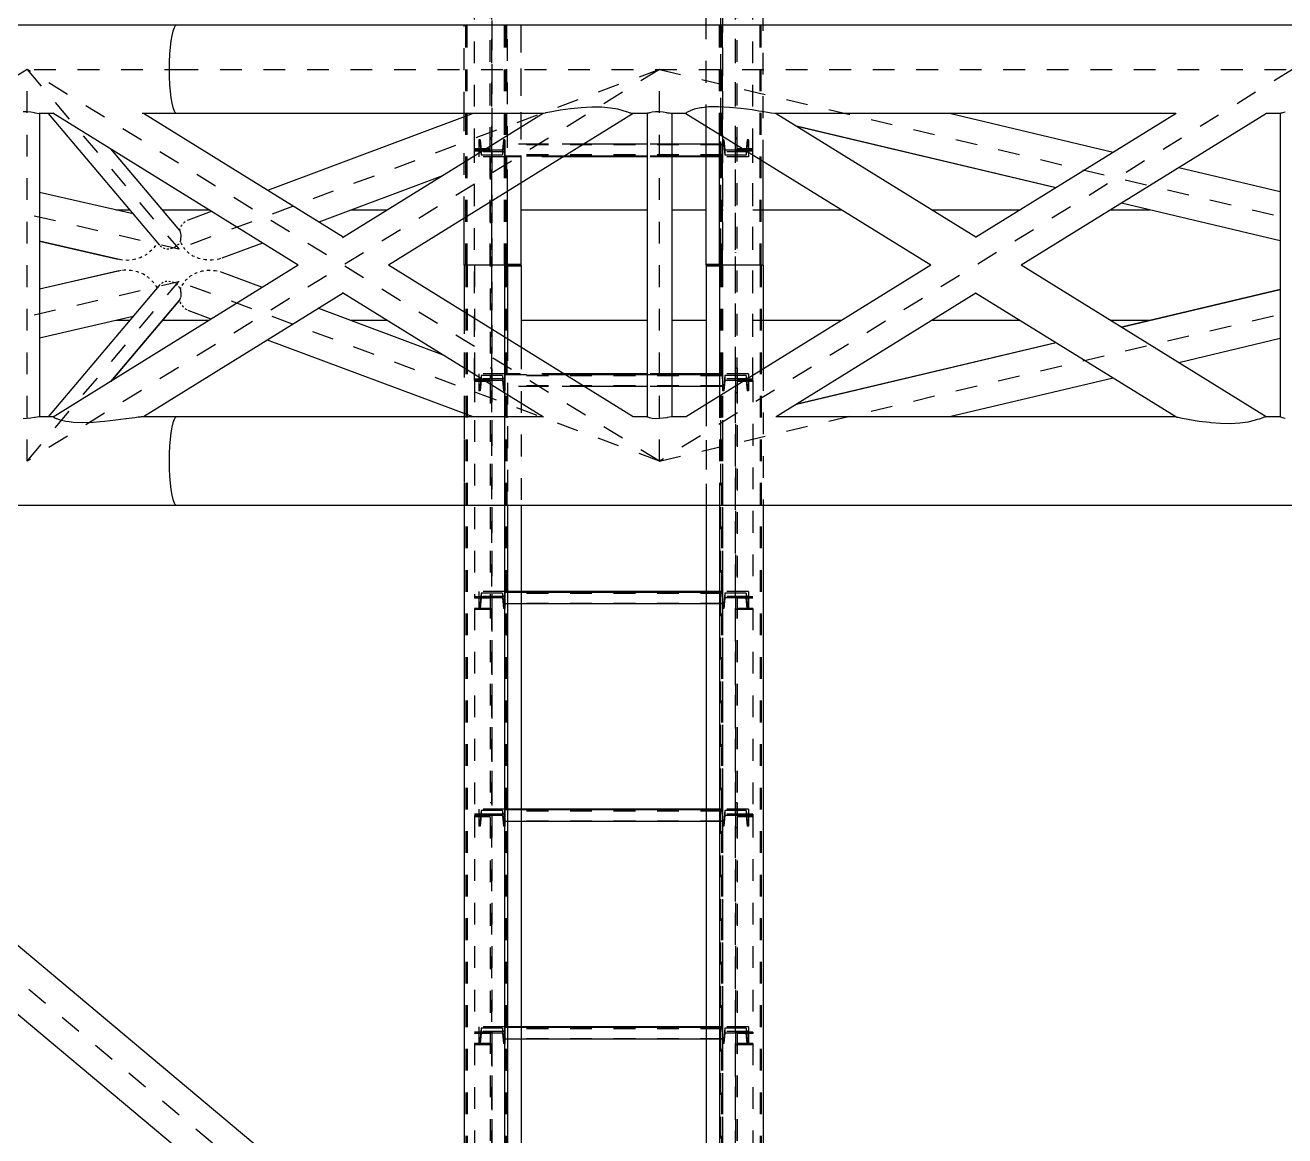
# Model space of a CAD drawing. Header units: millimetres. Extents: x 149919 to 150445, y 136651 to 136866.
# Drawn here: x 150245.66 to 150251.45, y 136754.58 to 136759.68 of the extents above; entities that cross this region are included whole.
import ezdxf

# ---------------------------------------------------------------- set-up
doc = ezdxf.new("R2010")
doc.units = ezdxf.units.MM
doc.header["$LTSCALE"] = 0.25
for name, pattern in [('CENTER', [50.8, 31.75, -6.35, 6.35, -6.35]), ('XKITLINE00', [0]), ('XKITLINE02', [4, 2, -2]), ('XKITLINE03', [6, 3, -1, 1, -1])]:
    doc.linetypes.add(name, pattern=pattern)

# ---------------------------------------------------------------- blocks, each defined once
blk = doc.blocks.new('çatıı')
at = {"color": 116, "linetype": 'XKITLINE02', "true_color": 0x136734}
for p, q in [((10587.15, 10820.27), (10587.15, 12464.01)), ((10587.68, 10820.27), (10587.68, 12464.27)), ((10604.92, 10820.27), (10604.92, 12464.27)), ((10605.45, 10820.27), (10605.45, 12464.01)), ((10704.55, 10820.27), (10704.54, 12464.01)), ((10705.08, 10820.27), (10705.07, 12464.27)), ((10722.31, 10820.27), (10722.31, 12464.27)), ((10722.85, 10820.27), (10722.84, 12464.01)), ((10723.69, 10867.93), (10723.69, 12464.01)), ((10605, 10820.27), (10605, 12460.68)), ((10605.85, 10820.3), (10605.85, 12460.65)), ((10612.5, 10820.66), (10612.5, 12460.66)), ((10697.5, 10884.14), (10697.5, 12460.66)), ((10704.15, 10820.3), (10704.15, 12460.65)), ((10705, 10820.27), (10705, 12460.68)), ((10606.3, 10854.23), (10606.3, 12426.32)), ((10703.69, 10880.3), (10703.69, 12400.21)), ((10704.15, 12377.22), (10704.15, 10820.3)), ((10705, 12377.22), (10705, 10820.27)), ((10598.21, 10873.73), (10598.21, 10978.36)), ((10599.01, 10873.16), (10599.01, 10978.36)), ((10710.99, 10873.16), (10710.99, 10978.36)), ((10711.79, 10873.73), (10711.79, 10978.36)), ((10591.01, 10873.16), (10591.01, 10973.24)), ((10718.99, 10873.16), (10718.99, 10973.24)), ((10586.3, 10889.97), (10586.3, 10930.57)), ((10606.3, 10854.23), (10606.3, 10930.57)), ((10612.5, 10858.07), (10612.5, 10930.57)), ((10697.5, 10884.14), (10697.5, 10930.57)), ((10703.69, 10880.3), (10703.69, 10930.57)), ((10723.69, 10867.93), (10723.69, 10930.57)), ((10599.01, 10929.1), (10599.01, 10873.16)), ((10586.3, 10841.84), (10586.3, 10888.43)), ((10593.7, 10877.94), (10593.02, 10877.94)), ((10593.02, 10877.94), (10593.02, 10872.44)), ((10593.02, 10877.94), (10593.02, 10875.66)), ((10593.7, 10877.94), (10594.08, 10873.14)), ((10593.7, 10877.94), (10593.7, 10875.66)), ((10599.01, 10878.85), (10598.21, 10878.85)), ((10599.01, 10878.28), (10598.21, 10878.28)), ((10598.21, 10820.27), (10598.21, 10878.28)), ((10599.01, 10767.39), (10599.01, 10878.28)), ((10604.34, 10877.94), (10603.95, 10873.14)), ((10605.02, 10877.94), (10604.34, 10877.94)), ((10604.34, 10877.94), (10604.34, 10875.66)), ((10605.02, 10877.94), (10605.02, 10872.44)), ((10605.02, 10877.94), (10605.02, 10875.66)), ((10705, 10877.94), (10705, 10875.66)), ((10705, 10877.94), (10705, 10872.44)), ((10705.68, 10877.94), (10705, 10877.94)), ((10705.68, 10877.94), (10705.68, 10875.66)), ((10705.68, 10877.94), (10706.06, 10873.14)), ((10711.79, 10878.85), (10710.99, 10878.85)), ((10710.99, 10767.39), (10710.99, 10878.28)), ((10711.79, 10878.28), (10710.99, 10878.28)), ((10711.79, 10767.95), (10711.79, 10878.28)), ((10716.32, 10877.94), (10715.93, 10873.14)), ((10716.32, 10877.94), (10716.32, 10875.66)), ((10717, 10877.94), (10716.32, 10877.94)), ((10717, 10877.94), (10717, 10875.66)), ((10717, 10877.94), (10717, 10872.44)), ((10598.21, 10873.73), (10591.01, 10873.73)), ((10598.21, 10873.25), (10591.01, 10873.25)), ((10591.01, 10767.39), (10591.01, 10873.25)), ((10599.01, 10873.16), (10591.01, 10873.16)), ((10599.01, 10872.69), (10591.01, 10872.69)), ((10593.7, 10875.66), (10593.02, 10875.66)), ((10593.02, 10875.66), (10593.02, 10870.17)), ((10605.02, 10872.44), (10593.02, 10872.44)), ((10593.02, 10872.44), (10593.02, 10870.17)), ((10593.7, 10875.66), (10594.08, 10870.87)), ((10603.95, 10873.14), (10594.08, 10873.14)), ((10594.08, 10873.14), (10594.08, 10870.87)), ((10604.34, 10875.66), (10603.95, 10870.87)), ((10603.95, 10873.14), (10603.95, 10870.87)), ((10605.02, 10875.66), (10604.34, 10875.66)), ((10605.02, 10870.17), (10605.02, 10875.91)), ((10641.3, 10875.91), (10605.02, 10875.91)), ((10705, 10875.89), (10605.02, 10875.89)), ((10705, 10875.68), (10605.02, 10875.68)), ((10705, 10875.66), (10605.02, 10875.66)), ((10605.02, 10875.66), (10605.02, 10870.17)), ((10605.02, 10872.44), (10605.02, 10870.17)), ((10681.74, 10875.91), (10670.34, 10875.91)), ((10705, 10875.91), (10697.5, 10875.91)), ((10705, 10870.17), (10705, 10875.91)), ((10705, 10875.66), (10705, 10870.17)), ((10705.68, 10875.66), (10705, 10875.66)), ((10705, 10872.44), (10705, 10870.17)), ((10717, 10872.44), (10705, 10872.44)), ((10705.68, 10875.66), (10706.06, 10870.87)), ((10706.06, 10873.14), (10706.06, 10870.87)), ((10715.93, 10873.14), (10706.06, 10873.14)), ((10718.99, 10873.16), (10710.99, 10873.16)), ((10718.99, 10872.69), (10710.99, 10872.69)), ((10718.99, 10873.73), (10711.79, 10873.73)), ((10718.99, 10873.25), (10711.79, 10873.25)), ((10716.32, 10875.66), (10715.93, 10870.87)), ((10715.93, 10873.14), (10715.93, 10870.87)), ((10717, 10875.66), (10716.32, 10875.66)), ((10717, 10875.66), (10717, 10870.17)), ((10717, 10872.44), (10717, 10870.17)), ((10718.99, 10767.39), (10718.99, 10873.25)), ((10718.99, 10767.95), (10718.99, 10873.25)), ((10605.02, 10870.17), (10593.02, 10870.17)), ((10603.95, 10870.87), (10594.08, 10870.87)), ((10598.21, 10869.68), (10598.21, 10767.95)), ((10705, 10871.09), (10605.02, 10871.09)), ((10705, 10870.89), (10605.02, 10870.89)), ((10632.42, 10870.41), (10605.02, 10870.41)), ((10632.03, 10870.17), (10605.02, 10870.17)), ((10681.74, 10870.41), (10670.34, 10870.41)), ((10681.74, 10870.17), (10670.34, 10870.17)), ((10705, 10870.41), (10697.5, 10870.41)), ((10705, 10870.17), (10697.5, 10870.17)), ((10717, 10870.17), (10705, 10870.17)), ((10715.93, 10870.87), (10706.06, 10870.87)), ((10599.01, 10849.71), (10599.01, 10767.39)), ((10586.3, 10820.27), (10586.3, 9201.84)), ((10587.15, 10820.27), (10587.15, 9176.54)), ((10587.68, 10820.27), (10587.68, 9176.28)), ((10591.01, 10820.27), (10591.01, 10767.95)), ((10604.92, 10820.27), (10604.92, 9176.28)), ((10606.3, 10820.68), (10605, 10820.68)), ((10606.3, 10820.27), (10605, 10820.27)), ((10605, 10820.27), (10605, 9179.87)), ((10606.3, 10820.27), (10605, 10820.27)), ((10606.3, 10819.87), (10605, 10819.87)), ((10605.45, 10820.27), (10605.45, 9176.54)), ((10606.3, 10820.65), (10605.85, 10820.65)), ((10606.3, 10820.3), (10605.85, 10820.3)), ((10605.85, 10820.25), (10605.85, 9179.9)), ((10606.3, 10820.25), (10605.85, 10820.25)), ((10606.3, 10819.9), (10605.85, 10819.9)), ((10612.5, 10820.68), (10612.5, 10820.66)), ((10612.5, 10820.66), (10612.5, 10820.68)), ((10612.5, 10820.29), (10612.5, 10820.27)), ((10612.5, 10820.27), (10612.5, 10820.29)), ((10612.5, 10820.27), (10612.5, 10820.26)), ((10612.5, 10820.27), (10612.5, 10820.26)), ((10612.5, 10819.89), (10612.5, 10819.87)), ((10612.5, 10819.89), (10612.5, 10819.87)), ((10612.5, 10819.89), (10612.5, 10819.87)), ((10697.5, 10820.66), (10697.5, 10820.68)), ((10697.5, 10820.66), (10697.5, 10820.68)), ((10697.5, 10820.66), (10697.5, 10820.68)), ((10697.5, 10820.27), (10697.5, 10820.29)), ((10697.5, 10820.27), (10697.5, 10820.29)), ((10697.5, 10820.27), (10697.5, 10820.26)), ((10697.5, 10820.27), (10697.5, 10820.26)), ((10697.5, 10819.89), (10697.5, 10819.87)), ((10697.5, 10819.89), (10697.5, 9180.26)), ((10697.5, 10819.89), (10697.5, 10819.87)), ((10703.7, 10820.27), (10703.69, 9240.34)), ((10705, 10820.68), (10703.7, 10820.68)), ((10704.15, 10820.65), (10703.7, 10820.65)), ((10704.15, 10820.3), (10703.7, 10820.3)), ((10705, 10820.27), (10703.7, 10820.27)), ((10705, 10820.27), (10703.7, 10820.27)), ((10704.15, 10820.25), (10703.7, 10820.25)), ((10704.15, 10819.9), (10703.7, 10819.9)), ((10705, 10819.87), (10703.7, 10819.87)), ((10704.15, 10820.25), (10704.15, 10723.33)), ((10704.55, 10820.27), (10704.54, 9176.54)), ((10705, 10820.27), (10705, 10723.33)), ((10705.08, 10820.27), (10705.07, 9176.28)), ((10722.31, 10820.27), (10722.31, 9176.28)), ((10722.85, 10820.27), (10722.84, 9176.54)), ((10586.3, 10798.71), (10586.3, 10752.12)), ((10606.3, 10786.32), (10606.3, 10709.97)), ((10612.5, 10782.48), (10612.5, 9180.26)), ((10612.5, 10782.48), (10612.5, 10709.97)), ((10598.21, 10767.95), (10591.01, 10767.95)), ((10593.02, 10770.38), (10593.02, 10764.88)), ((10605.02, 10770.38), (10593.02, 10770.38)), ((10593.02, 10770.38), (10593.02, 10768.11)), ((10593.02, 10768.11), (10593.02, 10762.61)), ((10605.02, 10768.11), (10593.02, 10768.11)), ((10594.08, 10769.68), (10593.7, 10764.88)), ((10603.95, 10769.68), (10594.08, 10769.68)), ((10594.08, 10769.68), (10594.08, 10767.41)), ((10599.01, 10772.98), (10598.21, 10772.98)), ((10603.95, 10769.68), (10604.34, 10764.88)), ((10603.95, 10769.68), (10603.95, 10767.41)), ((10605.02, 10770.38), (10605.02, 10764.88)), ((10605.02, 10770.38), (10605.02, 10768.11)), ((10605.02, 10770.38), (10605.02, 10764.64)), ((10632.03, 10770.38), (10605.02, 10770.38)), ((10632.42, 10770.14), (10605.02, 10770.14)), ((10705, 10769.66), (10605.02, 10769.66)), ((10705, 10769.46), (10605.02, 10769.46)), ((10605.02, 10768.11), (10605.02, 10762.61)), ((10681.74, 10770.38), (10670.34, 10770.38)), ((10681.74, 10770.14), (10670.34, 10770.14)), ((10705, 10770.38), (10697.5, 10770.38)), ((10705, 10770.14), (10697.5, 10770.14)), ((10705, 10770.38), (10705, 10764.64)), ((10705, 10770.38), (10705, 10768.11)), ((10705, 10770.38), (10705, 10764.88)), ((10717, 10770.38), (10705, 10770.38)), ((10705, 10768.11), (10705, 10762.61)), ((10717, 10768.11), (10705, 10768.11)), ((10706.06, 10769.68), (10705.68, 10764.88)), ((10706.06, 10769.68), (10706.06, 10767.41)), ((10715.93, 10769.68), (10706.06, 10769.68)), ((10711.79, 10772.98), (10710.99, 10772.98)), ((10711.79, 10772.98), (10711.79, 10767.95)), ((10718.99, 10767.95), (10711.79, 10767.95)), ((10715.93, 10769.68), (10715.93, 10767.41)), ((10715.93, 10769.68), (10716.32, 10764.88)), ((10717, 10770.38), (10717, 10768.11)), ((10717, 10770.38), (10717, 10764.88)), ((10717, 10768.11), (10717, 10762.61)), ((10723.69, 10772.62), (10723.69, 10709.97)), ((10591.01, 10767.39), (10591.01, 10749.1)), ((10599.01, 10767.39), (10591.01, 10767.39)), ((10599.01, 10767.39), (10591.01, 10767.39)), ((10598.21, 10766.82), (10591.01, 10766.82)), ((10593.7, 10764.88), (10593.02, 10764.88)), ((10593.02, 10764.88), (10593.02, 10762.61)), ((10593.7, 10762.61), (10593.02, 10762.61)), ((10594.08, 10767.41), (10593.7, 10762.61)), ((10593.7, 10764.88), (10593.7, 10762.61)), ((10603.95, 10767.41), (10594.08, 10767.41)), ((10598.21, 10766.82), (10598.21, 10749.1)), ((10599.01, 10767.39), (10599.01, 10723.33)), ((10603.95, 10767.41), (10604.34, 10762.61)), ((10605.02, 10764.88), (10604.34, 10764.88)), ((10604.34, 10764.88), (10604.34, 10762.61)), ((10605.02, 10762.61), (10604.34, 10762.61)), ((10605.02, 10764.88), (10605.02, 10762.61)), ((10705, 10764.88), (10605.02, 10764.88)), ((10705, 10764.87), (10605.02, 10764.87)), ((10705, 10764.65), (10605.02, 10764.65)), ((10641.3, 10764.64), (10605.02, 10764.64)), ((10681.74, 10764.64), (10670.34, 10764.64)), ((10705, 10764.64), (10697.5, 10764.64)), ((10705, 10764.88), (10705, 10762.61)), ((10705.68, 10764.88), (10705, 10764.88)), ((10705.68, 10762.61), (10705, 10762.61)), ((10706.06, 10767.41), (10705.68, 10762.61)), ((10705.68, 10764.88), (10705.68, 10762.61)), ((10715.93, 10767.41), (10706.06, 10767.41)), ((10710.99, 10767.39), (10710.99, 10662.19)), ((10718.99, 10767.39), (10710.99, 10767.39)), ((10718.99, 10767.39), (10710.99, 10767.39)), ((10711.79, 10766.82), (10711.79, 10662.19)), ((10718.99, 10766.82), (10711.79, 10766.82)), ((10715.93, 10767.41), (10716.32, 10762.61)), ((10716.32, 10764.88), (10716.32, 10762.61)), ((10717, 10764.88), (10716.32, 10764.88)), ((10717, 10762.61), (10716.32, 10762.61)), ((10717, 10764.88), (10717, 10762.61)), ((10718.99, 10767.39), (10718.99, 10667.31)), ((10599.01, 10761.7), (10598.21, 10761.7)), ((10697.5, 10756.41), (10697.5, 10709.97)), ((10703.69, 10760.25), (10703.69, 10709.97)), ((10711.79, 10761.7), (10710.99, 10761.7)), ((10586.3, 10750.57), (10586.3, 10709.97)), ((10591.01, 10749.1), (10591.01, 10667.31)), ((10598.21, 10749.1), (10598.21, 10662.19)), ((10599.01, 10749.1), (10599.01, 10662.19)), ((10704.15, 10749.1), (10704.15, 9179.9)), ((10705, 10749.1), (10705, 9179.87)), ((10593.02, 10670.4), (10593.02, 10664.91)), ((10605.02, 10670.4), (10593.02, 10670.4)), ((10593.02, 10670.4), (10593.02, 10668.13)), ((10594.08, 10669.7), (10593.7, 10664.91)), ((10603.95, 10669.7), (10594.08, 10669.7)), ((10594.08, 10669.7), (10594.08, 10667.43)), ((10603.95, 10669.7), (10604.34, 10664.91)), ((10603.95, 10669.7), (10603.95, 10667.43)), ((10605.02, 10670.4), (10605.02, 10664.91)), ((10605.02, 10670.4), (10605.02, 10668.13)), ((10605.02, 10670.4), (10605.02, 10664.66)), ((10612.5, 10670.4), (10605.02, 10670.4)), ((10612.5, 10670.16), (10605.02, 10670.16)), ((10705, 10669.68), (10605.02, 10669.68)), ((10705, 10669.48), (10605.02, 10669.48)), ((10705, 10670.4), (10697.5, 10670.4)), ((10705, 10670.16), (10697.5, 10670.16)), ((10705, 10670.4), (10705, 10664.66)), ((10705, 10670.4), (10705, 10668.13)), ((10705, 10670.4), (10705, 10664.91)), ((10717, 10670.4), (10705, 10670.4)), ((10706.06, 10669.7), (10705.68, 10664.91)), ((10706.06, 10669.7), (10706.06, 10667.43)), ((10715.93, 10669.7), (10706.06, 10669.7)), ((10715.93, 10669.7), (10715.93, 10667.43)), ((10715.93, 10669.7), (10716.32, 10664.91)), ((10717, 10670.4), (10717, 10668.13)), ((10717, 10670.4), (10717, 10664.91)), ((10599.01, 10667.88), (10591.01, 10667.88)), ((10598.21, 10667.31), (10591.01, 10667.31)), ((10593.02, 10668.13), (10593.02, 10662.63)), ((10605.02, 10668.13), (10593.02, 10668.13)), ((10593.7, 10664.91), (10593.02, 10664.91)), ((10593.02, 10664.91), (10593.02, 10662.63)), ((10594.08, 10667.43), (10593.7, 10662.63)), ((10593.7, 10664.91), (10593.7, 10662.63)), ((10603.95, 10667.43), (10594.08, 10667.43)), ((10599.01, 10668), (10598.21, 10668)), ((10598.21, 10668), (10598.21, 10662.66)), ((10598.21, 10668), (10598.21, 10568.03)), ((10599.01, 10668), (10599.01, 10662.07)), ((10599.01, 10668), (10599.01, 10567.43)), ((10603.95, 10667.43), (10604.34, 10662.63)), ((10605.02, 10664.91), (10604.34, 10664.91)), ((10604.34, 10664.91), (10604.34, 10662.63)), ((10605.02, 10668.13), (10605.02, 10662.63)), ((10605.02, 10664.91), (10605.02, 10662.63)), ((10705, 10664.91), (10605.02, 10664.91)), ((10705, 10664.89), (10605.02, 10664.89)), ((10705, 10664.68), (10605.02, 10664.68)), ((10612.5, 10664.66), (10605.02, 10664.66)), ((10705, 10664.66), (10697.5, 10664.66)), ((10705, 10668.13), (10705, 10662.63)), ((10717, 10668.13), (10705, 10668.13)), ((10705, 10664.91), (10705, 10662.63)), ((10705.68, 10664.91), (10705, 10664.91)), ((10706.06, 10667.43), (10705.68, 10662.63)), ((10705.68, 10664.91), (10705.68, 10662.63)), ((10715.93, 10667.43), (10706.06, 10667.43)), ((10710.99, 10668), (10710.99, 10568.15)), ((10711.79, 10668), (10710.99, 10668)), ((10718.99, 10667.88), (10710.99, 10667.88)), ((10711.79, 10668), (10711.79, 10568.03)), ((10718.99, 10667.31), (10711.79, 10667.31)), ((10716.32, 10662.63), (10715.93, 10667.43)), ((10716.32, 10664.91), (10716.32, 10662.63)), ((10717, 10664.91), (10716.32, 10664.91)), ((10717, 10668.13), (10717, 10662.63)), ((10717, 10664.91), (10717, 10662.63)), ((10598.21, 10662.66), (10591.01, 10662.66)), ((10591.01, 10662.66), (10591.01, 10662.07)), ((10591.01, 10662.66), (10591.01, 10567.43)), ((10599.01, 10662.07), (10591.01, 10662.07)), ((10593.7, 10662.63), (10593.02, 10662.63)), ((10599.01, 10662.19), (10598.21, 10662.19)), ((10605.02, 10662.63), (10604.34, 10662.63)), ((10705.68, 10662.63), (10705, 10662.63)), ((10711.79, 10662.19), (10710.99, 10662.19)), ((10718.99, 10662.07), (10710.99, 10662.07)), ((10718.99, 10662.66), (10711.79, 10662.66)), ((10717, 10662.63), (10716.32, 10662.63)), ((10718.99, 10662.66), (10718.99, 10567.43)), ((10599.01, 10573.37), (10598.21, 10573.37)), ((10710.99, 10573.37), (10710.99, 10567.43)), ((10711.79, 10573.37), (10710.99, 10573.37)), ((10711.79, 10573.37), (10711.79, 10568.03)), ((10598.21, 10568.03), (10591.01, 10568.03)), ((10599.01, 10567.43), (10591.01, 10567.43)), ((10591.01, 10567.43), (10591.01, 10566.86)), ((10599.01, 10567.43), (10591.01, 10567.43)), ((10591.01, 10567.43), (10591.01, 10467.35)), ((10598.21, 10566.86), (10591.01, 10566.86)), ((10593.02, 10570.42), (10593.02, 10564.93)), ((10605.02, 10570.42), (10593.02, 10570.42)), ((10593.02, 10570.42), (10593.02, 10568.15)), ((10593.02, 10568.15), (10593.02, 10562.65)), ((10605.02, 10568.15), (10593.02, 10568.15)), ((10594.08, 10569.72), (10593.7, 10564.93)), ((10594.08, 10567.45), (10593.7, 10562.65)), ((10603.95, 10569.72), (10594.08, 10569.72)), ((10594.08, 10569.72), (10594.08, 10567.45)), ((10603.95, 10567.45), (10594.08, 10567.45)), ((10598.21, 10566.86), (10598.21, 10561.74)), ((10598.21, 10566.86), (10598.21, 10462.23)), ((10599.01, 10567.43), (10599.01, 10561.74)), ((10599.01, 10567.43), (10599.01, 10462.23)), ((10603.95, 10569.72), (10604.34, 10564.93)), ((10603.95, 10569.72), (10603.95, 10567.45)), ((10603.95, 10567.45), (10604.34, 10562.65)), ((10605.02, 10570.42), (10605.02, 10564.93)), ((10605.02, 10570.42), (10605.02, 10568.15)), ((10605.02, 10570.42), (10605.02, 10564.68)), ((10612.5, 10570.42), (10605.02, 10570.42)), ((10612.5, 10570.18), (10605.02, 10570.18)), ((10705, 10569.7), (10605.02, 10569.7)), ((10705, 10569.5), (10605.02, 10569.5)), ((10605.02, 10568.15), (10605.02, 10562.65)), ((10705, 10570.42), (10697.5, 10570.42)), ((10705, 10570.18), (10697.5, 10570.18)), ((10705, 10570.42), (10705, 10564.68)), ((10705, 10570.42), (10705, 10568.15)), ((10705, 10570.42), (10705, 10564.93)), ((10717, 10570.42), (10705, 10570.42)), ((10705, 10568.15), (10705, 10562.65)), ((10717, 10568.15), (10705, 10568.15)), ((10706.06, 10569.72), (10705.68, 10564.93)), ((10706.06, 10567.45), (10705.68, 10562.65)), ((10706.06, 10569.72), (10706.06, 10567.45)), ((10715.93, 10569.72), (10706.06, 10569.72)), ((10715.93, 10567.45), (10706.06, 10567.45)), ((10710.99, 10567.43), (10710.99, 10462.23)), ((10718.99, 10567.43), (10710.99, 10567.43)), ((10718.99, 10567.43), (10710.99, 10567.43)), ((10718.99, 10568.03), (10711.79, 10568.03)), ((10711.79, 10566.86), (10711.79, 10462.23)), ((10718.99, 10566.86), (10711.79, 10566.86)), ((10715.93, 10569.72), (10715.93, 10567.45)), ((10715.93, 10569.72), (10716.32, 10564.93)), ((10715.93, 10567.45), (10716.32, 10562.65)), ((10717, 10570.42), (10717, 10568.15)), ((10717, 10570.42), (10717, 10564.93)), ((10717, 10568.15), (10717, 10562.65)), ((10718.99, 10568.03), (10718.99, 10567.43)), ((10718.99, 10567.43), (10718.99, 10467.35)), ((10593.7, 10564.93), (10593.02, 10564.93)), ((10593.02, 10564.93), (10593.02, 10562.65)), ((10593.7, 10562.65), (10593.02, 10562.65)), ((10593.7, 10564.93), (10593.7, 10562.65)), ((10599.01, 10561.74), (10598.21, 10561.74)), ((10605.02, 10564.93), (10604.34, 10564.93)), ((10604.34, 10564.93), (10604.34, 10562.65)), ((10605.02, 10562.65), (10604.34, 10562.65)), ((10605.02, 10564.93), (10605.02, 10562.65)), ((10705, 10564.93), (10605.02, 10564.93)), ((10705, 10564.91), (10605.02, 10564.91)), ((10705, 10564.7), (10605.02, 10564.7)), ((10612.5, 10564.68), (10605.02, 10564.68)), ((10705, 10564.68), (10697.5, 10564.68)), ((10705, 10564.93), (10705, 10562.65)), ((10705.68, 10564.93), (10705, 10564.93)), ((10705.68, 10562.65), (10705, 10562.65)), ((10705.68, 10564.93), (10705.68, 10562.65)), ((10711.79, 10561.74), (10710.99, 10561.74)), ((10716.32, 10564.93), (10716.32, 10562.65)), ((10717, 10564.93), (10716.32, 10564.93)), ((10717, 10562.65), (10716.32, 10562.65)), ((10717, 10564.93), (10717, 10562.65)), ((10599.01, 10467.92), (10591.01, 10467.92)), ((10598.21, 10467.35), (10591.01, 10467.35)), ((10593.02, 10470.44), (10593.02, 10464.95)), ((10605.02, 10470.44), (10593.02, 10470.44)), ((10593.02, 10470.44), (10593.02, 10468.17)), ((10593.02, 10468.17), (10593.02, 10462.67)), ((10605.02, 10468.17), (10593.02, 10468.17)), ((10594.08, 10469.75), (10593.7, 10464.95)), ((10594.08, 10467.47), (10593.7, 10462.67)), ((10603.95, 10469.75), (10594.08, 10469.75)), ((10594.08, 10469.75), (10594.08, 10467.47)), ((10603.95, 10467.47), (10594.08, 10467.47)), ((10599.01, 10468.04), (10598.21, 10468.04)), ((10598.21, 10468.04), (10598.21, 10462.7)), ((10598.21, 10468.04), (10598.21, 10368.07)), ((10599.01, 10468.04), (10599.01, 10462.11)), ((10599.01, 10468.04), (10599.01, 10367.47)), ((10603.95, 10469.75), (10604.34, 10464.95)), ((10603.95, 10469.75), (10603.95, 10467.47)), ((10603.95, 10467.47), (10604.34, 10462.67)), ((10605.02, 10470.44), (10605.02, 10464.95)), ((10605.02, 10470.44), (10605.02, 10468.17)), ((10605.02, 10470.44), (10605.02, 10464.7)), ((10612.5, 10470.44), (10605.02, 10470.44)), ((10612.5, 10470.2), (10605.02, 10470.2)), ((10705, 10469.72), (10605.02, 10469.72)), ((10705, 10469.52), (10605.02, 10469.52)), ((10605.02, 10468.17), (10605.02, 10462.67)), ((10705, 10470.44), (10697.5, 10470.44)), ((10705, 10470.2), (10697.5, 10470.2)), ((10705, 10470.44), (10705, 10468.17)), ((10705, 10470.44), (10705, 10464.95)), ((10717, 10470.44), (10705, 10470.44)), ((10705, 10470.44), (10705, 10464.7)), ((10705, 10468.17), (10705, 10462.67)), ((10717, 10468.17), (10705, 10468.17)), ((10706.06, 10469.75), (10705.68, 10464.95)), ((10706.06, 10467.47), (10705.68, 10462.67)), ((10706.06, 10469.75), (10706.06, 10467.47)), ((10715.93, 10469.75), (10706.06, 10469.75)), ((10715.93, 10467.47), (10706.06, 10467.47)), ((10710.99, 10468.04), (10710.99, 10368.19)), ((10711.79, 10468.04), (10710.99, 10468.04)), ((10710.99, 10467.92), (10710.99, 10462.23)), ((10718.99, 10467.92), (10710.99, 10467.92)), ((10711.79, 10468.04), (10711.79, 10368.07)), ((10711.79, 10467.35), (10711.79, 10462.23)), ((10718.99, 10467.35), (10711.79, 10467.35)), ((10715.93, 10469.75), (10715.93, 10467.47)), ((10715.93, 10469.75), (10716.32, 10464.95)), ((10716.32, 10462.67), (10715.93, 10467.47)), ((10717, 10470.44), (10717, 10468.17)), ((10717, 10470.44), (10717, 10464.95)), ((10717, 10468.17), (10717, 10462.67)), ((10718.99, 10467.92), (10718.99, 10467.35)), ((10598.21, 10462.7), (10591.01, 10462.7)), ((10591.01, 10462.7), (10591.01, 10462.11)), ((10591.01, 10462.7), (10591.01, 10367.47)), ((10599.01, 10462.11), (10591.01, 10462.11)), ((10593.7, 10464.95), (10593.02, 10464.95)), ((10593.02, 10464.95), (10593.02, 10462.67)), ((10593.7, 10462.67), (10593.02, 10462.67)), ((10593.7, 10464.95), (10593.7, 10462.67)), ((10599.01, 10462.23), (10598.21, 10462.23)), ((10605.02, 10464.95), (10604.34, 10464.95)), ((10604.34, 10464.95), (10604.34, 10462.67)), ((10605.02, 10462.67), (10604.34, 10462.67)), ((10605.02, 10464.95), (10605.02, 10462.67)), ((10705, 10464.95), (10605.02, 10464.95)), ((10705, 10464.93), (10605.02, 10464.93)), ((10705, 10464.72), (10605.02, 10464.72)), ((10612.5, 10464.7), (10605.02, 10464.7)), ((10705, 10464.7), (10697.5, 10464.7)), ((10705, 10464.95), (10705, 10462.67)), ((10705.68, 10464.95), (10705, 10464.95)), ((10705.68, 10462.67), (10705, 10462.67)), ((10705.68, 10464.95), (10705.68, 10462.67)), ((10711.79, 10462.23), (10710.99, 10462.23)), ((10718.99, 10462.11), (10710.99, 10462.11)), ((10718.99, 10462.7), (10711.79, 10462.7)), ((10716.32, 10464.95), (10716.32, 10462.67)), ((10717, 10464.95), (10716.32, 10464.95)), ((10717, 10462.67), (10716.32, 10462.67)), ((10717, 10464.95), (10717, 10462.67)), ((10718.99, 10462.7), (10718.99, 10367.47))]:
    blk.add_line(p, q, dxfattribs=at)
at = {"color": 1, "linetype": 'XKITLINE03'}
for p, q in [((10599, 10814.34), (10599, 12467.81)), ((10711, 10814.34), (10710.99, 12467.81)), ((10605, 10820.27), (10605, 12460.27)), ((10705, 12460.27), (10705, 10820.27)), ((10599.01, 10972.67), (10599.01, 10873.16)), ((10710.99, 10873.16), (10710.99, 10972.67)), ((10599.01, 10872.69), (10599.01, 10767.39)), ((10605.02, 10872.44), (10605.02, 10870.17)), ((10705, 10870.17), (10705, 10872.44)), ((10710.99, 10767.39), (10710.99, 10872.69)), ((10705, 10870.41), (10605.02, 10870.41)), ((10599, 9172.74), (10599, 10826.21)), ((10710.99, 9172.74), (10711, 10826.21)), ((10605, 9180.27), (10605, 10820.27)), ((10705, 10820.27), (10705, 9180.27)), ((10605.02, 10770.38), (10605.02, 10768.11)), ((10605.02, 10770.14), (10705, 10770.14)), ((10705, 10768.11), (10705, 10770.38)), ((10599.01, 10767.39), (10599.01, 10667.88)), ((10710.99, 10667.88), (10710.99, 10767.39)), ((10605.02, 10670.4), (10605.02, 10668.13)), ((10605.02, 10670.16), (10705, 10670.16)), ((10705, 10668.13), (10705, 10670.4)), ((10599.01, 10662.07), (10599.01, 10567.43)), ((10710.99, 10567.43), (10710.99, 10662.07)), ((10599.01, 10567.43), (10599.01, 10467.92)), ((10605.02, 10570.42), (10605.02, 10568.15)), ((10605.02, 10570.18), (10705, 10570.18)), ((10705, 10568.15), (10705, 10570.42)), ((10710.99, 10467.92), (10710.99, 10567.43)), ((10605.02, 10470.44), (10605.02, 10468.17)), ((10605.02, 10470.2), (10705, 10470.2)), ((10705, 10468.17), (10705, 10470.44)), ((10599.01, 10462.11), (10599.01, 10367.47)), ((10710.99, 10367.47), (10710.99, 10462.11))]:
    blk.add_line(p, q, dxfattribs=at)
at = {"color": 8, "linetype": 'XKITLINE00'}
for p, q in [((10454.1, 10930.57), (10138.8, 10930.57)), ((10453.52, 10930.27), (10452.96, 10929.35)), ((10453.52, 10930.27), (10452.96, 10929.35)), ((10454.1, 10930.57), (10453.52, 10930.27)), ((10454.1, 10930.57), (10453.52, 10930.27)), ((11688.53, 10930.57), (10454.1, 10930.57)), ((10451.95, 10925.83), (10451.54, 10923.32)), ((10452.43, 10927.85), (10451.95, 10925.83)), ((10452.43, 10927.85), (10451.95, 10925.83)), ((10452.96, 10929.35), (10452.43, 10927.85)), ((10452.96, 10929.35), (10452.43, 10927.85)), ((10451.21, 10920.42), (10450.96, 10917.22)), ((10451.54, 10923.32), (10451.21, 10920.42)), ((10450.81, 10913.8), (10450.76, 10910.27)), ((10450.96, 10917.22), (10450.81, 10913.8)), ((10450.76, 10910.27), (10450.81, 10906.75)), ((10450.81, 10906.75), (10450.96, 10903.33)), ((10450.96, 10903.33), (10451.21, 10900.12)), ((10451.21, 10900.12), (10451.54, 10897.23)), ((10451.54, 10897.23), (10451.95, 10894.72)), ((10385.47, 10890.73), (10383.71, 10890.75)), ((10387.23, 10890.56), (10385.47, 10890.73)), ((10388.82, 10890.27), (10387.23, 10890.56)), ((10389.09, 10890.18), (10388.82, 10890.27)), ((10390.08, 10890.08), (10389.09, 10890.18)), ((10390.89, 10889.93), (10390.08, 10890.08)), ((10391, 10889.87), (10390.89, 10889.93)), ((10397.51, 10889.97), (10391, 10889.97)), ((10391.17, 10889.97), (10391, 10889.87)), ((10391.17, 10889.97), (10391.17, 10750.57)), ((10391.17, 10889.97), (10391.17, 10750.58)), ((10395.16, 10889.97), (10446.22, 10829.51)), ((10510.03, 10820.27), (10397.3, 10890.11)), ((10454.1, 10889.97), (10438.4, 10889.97)), ((10530.76, 10833.12), (10438.97, 10889.97)), ((10451.95, 10894.72), (10452.43, 10892.69)), ((10451.95, 10894.72), (10452.43, 10892.69)), ((10452.43, 10892.69), (10452.96, 10891.2)), ((10452.43, 10892.69), (10452.96, 10891.2)), ((10452.96, 10891.2), (10453.52, 10890.28)), ((10452.96, 10891.2), (10453.52, 10890.28)), ((10454.1, 10889.97), (10453.52, 10890.28)), ((10454.1, 10889.97), (10453.52, 10890.28)), ((10622.54, 10889.97), (10454.1, 10889.97)), ((10590.45, 10889.97), (10495.95, 10854.68)), ((10622.58, 10890), (10530.38, 10832.88)), ((10664, 10889.97), (10551.49, 10820.27)), ((10623.5, 10890.14), (10622.58, 10890)), ((10623.89, 10890.26), (10623.5, 10890.14)), ((10626.65, 10890.81), (10623.89, 10890.26)), ((10628.14, 10891.01), (10626.65, 10890.81)), ((10630.53, 10891.5), (10628.14, 10891.01)), ((10635.12, 10892.15), (10630.53, 10891.5)), ((10638.6, 10892.47), (10635.12, 10892.15)), ((10640.06, 10892.66), (10638.6, 10892.47)), ((10645.06, 10892.96), (10640.06, 10892.66)), ((10649.6, 10892.9), (10645.06, 10892.96)), ((10653.49, 10892.47), (10649.6, 10892.9)), ((10656.89, 10891.94), (10653.49, 10892.47)), ((10659.46, 10891.21), (10656.89, 10891.94)), ((10659.82, 10891.01), (10659.46, 10891.21)), ((10661.53, 10890.62), (10659.82, 10891.01)), ((10662.58, 10890.14), (10661.53, 10890.62)), ((10662.87, 10890.11), (10662.58, 10890.14)), ((10663.78, 10889.93), (10662.87, 10890.11)), ((10670.34, 10889.97), (10663.57, 10889.97)), ((10663.96, 10889.97), (10663.74, 10889.88)), ((10663.78, 10889.93), (10663.74, 10889.88)), ((10670.62, 10890.1), (10670.34, 10889.96)), ((10670.34, 10890.06), (10670.34, 10750.49)), ((10670.34, 10889.96), (10670.34, 10750.59)), ((10671.14, 10890.18), (10670.62, 10890.1)), ((10671.43, 10890.32), (10671.14, 10890.18)), ((10672.69, 10890.6), (10671.43, 10890.32)), ((10674.28, 10890.75), (10672.69, 10890.6)), ((10676.04, 10890.74), (10674.28, 10890.75)), ((10677.81, 10890.59), (10676.04, 10890.74)), ((10679.39, 10890.31), (10677.81, 10890.59)), ((10679.79, 10890.18), (10679.39, 10890.31)), ((10680.66, 10890.1), (10679.79, 10890.18)), ((10681.47, 10889.95), (10680.66, 10890.1)), ((10681.6, 10889.87), (10681.47, 10889.95)), ((10688.14, 10889.97), (10681.6, 10889.97)), ((10681.74, 10889.96), (10681.6, 10889.87)), ((10681.74, 10889.97), (10681.74, 10750.57)), ((10681.74, 10889.96), (10681.74, 10750.59)), ((10688.17, 10890.14), (10688.13, 10889.93)), ((10800.73, 10820.27), (10688.13, 10889.93)), ((10688.41, 10890.18), (10688.17, 10890.14)), ((10688.74, 10890.65), (10688.41, 10890.18)), ((10690, 10891.1), (10688.74, 10890.65)), ((10690.13, 10891.25), (10690, 10891.1)), ((10692.09, 10892.01), (10690.13, 10891.25)), ((10695.06, 10892.57), (10692.09, 10892.01)), ((10695.54, 10892.61), (10695.06, 10892.57)), ((10698.68, 10893.02), (10695.54, 10892.61)), ((10703.13, 10893.12), (10698.68, 10893.02)), ((10708.24, 10892.83), (10703.13, 10893.12)), ((10710.14, 10892.61), (10708.24, 10892.83)), ((10713.52, 10892.32), (10710.14, 10892.61)), ((10718.61, 10891.66), (10713.52, 10892.32)), ((10721.72, 10891.1), (10718.61, 10891.66)), ((10723.18, 10890.93), (10721.72, 10891.1)), ((10726.71, 10890.36), (10723.18, 10890.93)), ((10727.45, 10890.18), (10726.71, 10890.36)), ((10728.9, 10890.04), (10727.45, 10890.18)), ((10729.66, 10889.87), (10728.9, 10890.04)), ((10913.41, 10889.97), (10729.19, 10889.97)), ((10729.74, 10889.93), (10729.58, 10889.97)), ((10729.74, 10889.93), (10729.66, 10889.87)), ((10821.54, 10833.14), (10729.74, 10889.93)), ((10884.6, 10872.15), (10809.32, 10889.97)), ((10913.5, 10890.03), (10821.37, 10833.04)), ((10955.02, 10889.97), (10842.34, 10820.27)), ((10961.33, 10889.97), (10954.85, 10889.97)), ((10961.61, 10890.1), (10961.33, 10889.96)), ((10961.33, 10890.06), (10961.33, 10750.49)), ((10961.33, 10889.96), (10961.33, 10750.59)), ((10962.13, 10890.18), (10961.61, 10890.1)), ((10962.42, 10890.32), (10962.13, 10890.18)), ((10963.68, 10890.6), (10962.42, 10890.32)), ((10858.36, 10855.92), (10739.05, 10884.17)), ((10858.29, 10855.88), (10739.22, 10884.07)), ((10423.79, 10873.7), (10455.6, 10836.04)), ((10423.87, 10873.65), (10455.44, 10836.26)), ((10576.39, 10861.39), (10519.45, 10840.12)), ((10961.33, 10853.98), (10914.69, 10865.03)), ((10434.12, 10843.85), (10391.17, 10853.72)), ((10961.33, 10831.48), (10888.38, 10848.75)), ((10961.33, 10831.54), (10888.45, 10848.8)), ((10432.57, 10845.67), (10426.16, 10845.67)), ((10469.03, 10845.67), (10447.49, 10845.67)), ((10470.08, 10845.02), (10459.51, 10841.07)), ((10551.03, 10845.67), (10534.33, 10845.67)), ((10605, 10845.67), (10604.73, 10845.67)), ((10670.34, 10845.67), (10612.5, 10845.67)), ((10697.5, 10845.67), (10681.74, 10845.67)), ((10705.28, 10845.67), (10705, 10845.67)), ((10759.67, 10845.67), (10718.99, 10845.67)), ((10841.79, 10845.67), (10801.28, 10845.67)), ((10901.38, 10845.67), (10883.4, 10845.67)), ((10455.77, 10837.09), (10455.67, 10836.86)), ((10456.32, 10838.43), (10456.14, 10837.99)), ((10456.68, 10838.82), (10456.32, 10838.43)), ((10457.48, 10839.68), (10457.39, 10839.59)), ((10457.69, 10839.95), (10457.48, 10839.68)), ((10458.15, 10840.23), (10457.69, 10839.95)), ((10459.51, 10841.07), (10459.05, 10840.79)), ((10428.54, 10822.71), (10391.17, 10831.3)), ((10455.44, 10836.26), (10455.49, 10836.17)), ((10455.55, 10836.63), (10455.48, 10836.19)), ((10455.67, 10836.86), (10455.55, 10836.63)), ((10455.6, 10836.04), (10455.73, 10835.62)), ((10455.75, 10835.61), (10455.83, 10835.42)), ((10455.86, 10831.41), (10455.77, 10831.14)), ((10455.83, 10835.42), (10455.94, 10835.2)), ((10455.89, 10831.66), (10455.86, 10831.41)), ((10455.97, 10831.89), (10455.9, 10831.64)), ((10455.94, 10835.2), (10455.96, 10835)), ((10455.95, 10835.02), (10456.01, 10834.85)), ((10456.01, 10832.44), (10455.97, 10831.89)), ((10456.09, 10833.27), (10456, 10832.59)), ((10456.01, 10834.85), (10456.04, 10834.27)), ((10456.05, 10834.25), (10456.12, 10833.7)), ((10456.07, 10833.49), (10456.08, 10833.31)), ((10456.08, 10833.31), (10456.09, 10833.27)), ((10456.12, 10833.7), (10456.09, 10833.47)), ((10427.13, 10822.98), (10391.17, 10831.25)), ((10440.63, 10825.54), (10440.12, 10825.1)), ((10442.3, 10826.85), (10441.71, 10826.41)), ((10442.76, 10827.35), (10442.3, 10826.85)), ((10444.13, 10828.87), (10443.67, 10828.36)), ((10444.44, 10829.43), (10444.13, 10828.87)), ((10445.25, 10830.66), (10445.15, 10830.52)), ((10446.66, 10829.14), (10447.08, 10828.7)), ((10447.28, 10828.6), (10447.08, 10828.7)), ((10448.59, 10827.93), (10448.03, 10828.21)), ((10448.82, 10827.89), (10448.59, 10827.93)), ((10450.29, 10827.66), (10449.67, 10827.75)), ((10450.53, 10827.69), (10450.29, 10827.66)), ((10452.04, 10827.92), (10451.4, 10827.82)), ((10452.26, 10828.02), (10452.04, 10827.92)), ((10453.65, 10828.69), (10453.06, 10828.41)), ((10453.82, 10828.85), (10453.65, 10828.69)), ((10454.96, 10829.89), (10454.48, 10829.45)), ((10454.99, 10829.94), (10454.96, 10829.89)), ((10455.09, 10830.09), (10454.99, 10829.94)), ((10455.77, 10831.14), (10455.56, 10830.82)), ((10456.1, 10830.7), (10456.31, 10830.15)), ((10456.31, 10830.15), (10456.37, 10830.06)), ((10456.37, 10830.06), (10456.63, 10829.62)), ((10457.26, 10828.55), (10457.57, 10828.01)), ((10457.57, 10828.01), (10458.04, 10827.54)), ((10458.97, 10826.6), (10459.3, 10826.26)), ((10459.3, 10826.26), (10459.42, 10826.12)), ((10459.98, 10825.72), (10459.42, 10826.12)), ((10493.59, 10830.46), (10474.97, 10823.51)), ((10510.03, 10820.27), (10397.47, 10750.55)), ((10429.32, 10822.66), (10428.54, 10822.71)), ((10431.65, 10822.51), (10430.86, 10822.56)), ((10432.41, 10822.6), (10431.65, 10822.51)), ((10434.71, 10822.86), (10433.94, 10822.78)), ((10435.43, 10823.08), (10434.71, 10822.86)), ((10437.58, 10823.74), (10436.86, 10823.52)), ((10438.21, 10824.08), (10437.58, 10823.74)), ((10440.12, 10825.1), (10439.48, 10824.76)), ((10461.64, 10824.53), (10461.08, 10824.93)), ((10462.31, 10824.24), (10461.64, 10824.53)), ((10464.3, 10823.39), (10463.63, 10823.68)), ((10465.04, 10823.23), (10464.3, 10823.39)), ((10467.27, 10822.76), (10466.52, 10822.92)), ((10468.05, 10822.73), (10467.27, 10822.76)), ((10470.39, 10822.66), (10469.6, 10822.68)), ((10471.17, 10822.77), (10470.39, 10822.66)), ((10473.52, 10823.11), (10472.73, 10822.99)), ((10474.26, 10823.35), (10473.52, 10823.11)), ((10664, 10750.57), (10551.49, 10820.27)), ((10800.73, 10820.27), (10687.97, 10750.52)), ((10954.94, 10750.62), (10842.34, 10820.27)), ((10428.68, 10817.87), (10391.17, 10809.25)), ((10427.01, 10817.54), (10391.17, 10809.3)), ((10427.65, 10817.64), (10427.01, 10817.54)), ((10430.08, 10818), (10429.32, 10817.89)), ((10430.86, 10817.99), (10430.08, 10818)), ((10433.18, 10817.93), (10432.41, 10817.95)), ((10433.94, 10817.77), (10433.18, 10817.93)), ((10436.17, 10817.31), (10435.43, 10817.47)), ((10436.86, 10817.03), (10436.17, 10817.31)), ((10438.89, 10816.19), (10438.21, 10816.47)), ((10439.48, 10815.79), (10438.89, 10816.19)), ((10441.21, 10814.62), (10440.63, 10815.01)), ((10441.21, 10814.62), (10441.39, 10814.42)), ((10441.71, 10814.13), (10441.39, 10814.42)), ((10458.97, 10813.95), (10458.43, 10813.52)), ((10460.46, 10815.27), (10459.98, 10814.83)), ((10461.08, 10815.62), (10460.46, 10815.27)), ((10462.92, 10816.65), (10462.31, 10816.31)), ((10463.63, 10816.87), (10462.92, 10816.65)), ((10465.75, 10817.54), (10465.04, 10817.32)), ((10466.52, 10817.63), (10465.75, 10817.54)), ((10468.81, 10817.91), (10468.05, 10817.82)), ((10469.6, 10817.86), (10468.81, 10817.91)), ((10471.95, 10817.73), (10471.17, 10817.78)), ((10472.73, 10817.56), (10471.95, 10817.73)), ((10475.02, 10817.02), (10474.26, 10817.2)), ((10493.59, 10810.09), (10475.02, 10817.02)), ((10446.19, 10811), (10395.16, 10750.57)), ((10443.28, 10812.73), (10442.76, 10813.2)), ((10443.28, 10812.73), (10443.67, 10812.19)), ((10444.44, 10811.12), (10444.82, 10810.59)), ((10444.82, 10810.59), (10445.14, 10810.03)), ((10446.66, 10811.4), (10446.19, 10811)), ((10447.46, 10812.1), (10447.28, 10811.95)), ((10448.03, 10812.34), (10447.46, 10812.1)), ((10449.03, 10812.75), (10448.82, 10812.66)), ((10449.67, 10812.79), (10449.03, 10812.75)), ((10450.77, 10812.87), (10450.53, 10812.86)), ((10451.4, 10812.73), (10450.77, 10812.87)), ((10452.49, 10812.47), (10452.26, 10812.53)), ((10453.06, 10812.14), (10452.49, 10812.47)), ((10454.03, 10811.57), (10453.82, 10811.7)), ((10454.03, 10811.57), (10454.48, 10811.1)), ((10455.26, 10810.29), (10455.09, 10810.46)), ((10455.26, 10810.29), (10455.56, 10809.73)), ((10455.78, 10809.42), (10455.87, 10809.16)), ((10456.1, 10809.85), (10455.82, 10809.32)), ((10455.87, 10809.16), (10455.92, 10808.78)), ((10455.89, 10808.89), (10455.96, 10808.64)), ((10455.96, 10808.64), (10456, 10807.96)), ((10456.86, 10811.49), (10456.63, 10810.93)), ((10457.26, 10812), (10456.86, 10811.49)), ((10458.43, 10813.52), (10458.04, 10813.01)), ((10961.33, 10809.07), (10888.38, 10791.8)), ((10961.33, 10809.01), (10888.45, 10791.75)), ((10455.61, 10804.53), (10423.79, 10766.85)), ((10455.43, 10804.27), (10423.87, 10766.9)), ((10530.76, 10807.43), (10438.97, 10750.57)), ((10455.47, 10804.36), (10455.43, 10804.27)), ((10455.75, 10804.94), (10455.61, 10804.53)), ((10455.81, 10805.11), (10455.73, 10804.92)), ((10455.77, 10803.46), (10455.86, 10802.98)), ((10455.92, 10805.33), (10455.81, 10805.11)), ((10455.86, 10802.98), (10456.14, 10802.56)), ((10455.95, 10805.53), (10455.92, 10805.33)), ((10456.01, 10805.67), (10455.96, 10805.55)), ((10456.02, 10807.95), (10456.1, 10807.3)), ((10456.05, 10806.3), (10456.03, 10805.8)), ((10456.11, 10806.83), (10456.04, 10806.28)), ((10456.07, 10807.06), (10456.11, 10806.83)), ((10456.1, 10807.25), (10456.09, 10807.08)), ((10456.1, 10807.3), (10456.1, 10807.25)), ((10622.74, 10750.45), (10530.38, 10807.67)), ((10821.54, 10807.41), (10729.67, 10750.57)), ((10913.33, 10750.62), (10821.37, 10807.51)), ((10434.12, 10796.7), (10391.17, 10786.83)), ((10456.68, 10801.73), (10456.95, 10801.31)), ((10457.39, 10800.96), (10456.95, 10801.31)), ((10458.52, 10799.99), (10458.15, 10800.32)), ((10459.05, 10799.76), (10458.52, 10799.99)), ((10470.08, 10795.53), (10459.46, 10799.5)), ((10576.39, 10779.16), (10519.45, 10800.43)), ((10432.57, 10794.87), (10426.16, 10794.87)), ((10469.03, 10794.87), (10447.49, 10794.87)), ((10551.03, 10794.87), (10534.33, 10794.87)), ((10605, 10794.87), (10604.73, 10794.87)), ((10670.34, 10794.87), (10612.5, 10794.87)), ((10697.5, 10794.87), (10681.74, 10794.87)), ((10705.28, 10794.87), (10705, 10794.87)), ((10759.67, 10794.87), (10718.99, 10794.87)), ((10841.79, 10794.87), (10801.28, 10794.87)), ((10901.37, 10794.87), (10883.4, 10794.87)), ((10590.45, 10750.57), (10495.95, 10785.87)), ((10961.33, 10786.56), (10914.69, 10775.52)), ((10858.36, 10784.63), (10739.05, 10756.38)), ((10858.29, 10784.67), (10739.22, 10756.48)), ((10884.6, 10768.4), (10809.32, 10750.57)), ((10388.82, 10750.28), (10387.23, 10749.98)), ((10389.09, 10750.36), (10388.82, 10750.28)), ((10390.08, 10750.47), (10389.09, 10750.36)), ((10390.89, 10750.62), (10390.08, 10750.47)), ((10391, 10750.67), (10390.89, 10750.62)), ((10391.17, 10750.58), (10391, 10750.67)), ((10397.51, 10750.57), (10391, 10750.57)), ((10397.83, 10750.5), (10397.47, 10750.55)), ((10397.83, 10750.5), (10397.85, 10750.24)), ((10398.97, 10749.78), (10397.85, 10750.24)), ((10436.51, 10750.5), (10434.89, 10750.22)), ((10437.58, 10750.55), (10436.51, 10750.5)), ((10438.94, 10750.65), (10437.58, 10750.55)), ((10454.1, 10750.57), (10437.93, 10750.57)), ((10438.94, 10750.65), (10438.86, 10750.57)), ((10453.52, 10750.27), (10452.96, 10749.35)), ((10453.52, 10750.27), (10452.96, 10749.35)), ((10454.1, 10750.57), (10453.52, 10750.27)), ((10454.1, 10750.57), (10453.52, 10750.27)), ((10622.54, 10750.57), (10454.1, 10750.57)), ((10670.34, 10750.57), (10663.88, 10750.57)), ((10670.62, 10750.44), (10670.34, 10750.59)), ((10671.14, 10750.36), (10670.62, 10750.44)), ((10671.43, 10750.23), (10671.14, 10750.36)), ((10672.69, 10749.95), (10671.43, 10750.23)), ((10679.39, 10750.24), (10677.81, 10749.96)), ((10679.79, 10750.36), (10679.39, 10750.24)), ((10680.66, 10750.45), (10679.79, 10750.36)), ((10681.47, 10750.6), (10680.66, 10750.45)), ((10681.6, 10750.67), (10681.47, 10750.6)), ((10681.74, 10750.59), (10681.6, 10750.67)), ((10688.06, 10750.57), (10681.6, 10750.57)), ((10913.49, 10750.57), (10729.5, 10750.57)), ((10914.06, 10750.41), (10913.33, 10750.62)), ((10914.45, 10750.36), (10914.06, 10750.41)), ((10916.29, 10749.9), (10914.45, 10750.36)), ((10953.48, 10750.36), (10953.3, 10750.19)), ((10954.45, 10750.51), (10953.48, 10750.36)), ((10954.69, 10750.67), (10954.45, 10750.51)), ((10961.33, 10750.57), (10954.54, 10750.57)), ((10954.94, 10750.62), (10954.69, 10750.67)), ((10954.94, 10750.62), (10954.94, 10750.57)), ((10961.61, 10750.44), (10961.33, 10750.59)), ((10962.13, 10750.36), (10961.61, 10750.44)), ((10962.42, 10750.23), (10962.13, 10750.36)), ((10963.68, 10749.95), (10962.42, 10750.23)), ((10385.47, 10749.82), (10383.71, 10749.8)), ((10387.23, 10749.98), (10385.47, 10749.82)), ((10399.2, 10749.73), (10398.97, 10749.78)), ((10400.62, 10749.08), (10399.2, 10749.73)), ((10403.27, 10748.52), (10400.62, 10749.08)), ((10404.81, 10748.37), (10403.27, 10748.52)), ((10406.66, 10748.07), (10404.81, 10748.37)), ((10410.86, 10747.88), (10406.66, 10748.07)), ((10415.79, 10748.06), (10410.86, 10747.88)), ((10419.07, 10748.37), (10415.79, 10748.06)), ((10421.09, 10748.51), (10419.07, 10748.37)), ((10426.24, 10749.05), (10421.09, 10748.51)), ((10430.82, 10749.73), (10426.24, 10749.05)), ((10431.11, 10749.76), (10430.82, 10749.73)), ((10434.89, 10750.22), (10431.11, 10749.76)), ((10451.95, 10745.83), (10451.54, 10743.32)), ((10452.43, 10747.85), (10451.95, 10745.83)), ((10452.43, 10747.85), (10451.95, 10745.83)), ((10452.96, 10749.35), (10452.43, 10747.85)), ((10452.96, 10749.35), (10452.43, 10747.85)), ((10674.28, 10749.8), (10672.69, 10749.95)), ((10676.04, 10749.81), (10674.28, 10749.8)), ((10677.81, 10749.96), (10676.04, 10749.81)), ((10919, 10749.44), (10916.29, 10749.9)), ((10919.62, 10749.3), (10919, 10749.44)), ((10924.04, 10748.53), (10919.62, 10749.3)), ((10928.8, 10747.98), (10924.04, 10748.53)), ((10929.41, 10747.94), (10928.8, 10747.98)), ((10933.89, 10747.53), (10929.41, 10747.94)), ((10938.66, 10747.43), (10933.89, 10747.53)), ((10942.84, 10747.72), (10938.66, 10747.43)), ((10944.01, 10747.94), (10942.84, 10747.72)), ((10946.46, 10748.23), (10944.01, 10747.94)), ((10949.41, 10748.89), (10946.46, 10748.23)), ((10950.72, 10749.44), (10949.41, 10748.89)), ((10951.63, 10749.62), (10950.72, 10749.44)), ((10953.3, 10750.19), (10951.63, 10749.62)), ((10451.21, 10740.42), (10450.96, 10737.22)), ((10451.54, 10743.32), (10451.21, 10740.42)), ((10450.81, 10733.8), (10450.76, 10730.27)), ((10450.96, 10737.22), (10450.81, 10733.8)), ((10450.76, 10730.27), (10450.81, 10726.75)), ((10450.81, 10726.75), (10450.96, 10723.33)), ((10450.96, 10723.33), (10451.21, 10720.12)), ((10451.21, 10720.12), (10451.54, 10717.23)), ((10451.54, 10717.23), (10451.95, 10714.72)), ((10454.1, 10709.97), (10138.8, 10709.97)), ((10908.11, 10066.4), (10139.52, 10709.97)), ((10451.95, 10714.72), (10452.43, 10712.69)), ((10451.95, 10714.72), (10452.43, 10712.69)), ((10452.43, 10712.69), (10452.96, 10711.2)), ((10452.43, 10712.69), (10452.96, 10711.2)), ((10452.96, 10711.2), (10453.52, 10710.28)), ((10452.96, 10711.2), (10453.52, 10710.28)), ((10454.1, 10709.97), (10453.52, 10710.28)), ((10454.1, 10709.97), (10453.52, 10710.28)), ((11688.53, 10709.97), (10454.1, 10709.97)), ((10907.08, 10035.62), (10107.67, 10705))]:
    blk.add_line(p, q, dxfattribs=at)
at = {"color": 8, "linetype": 'CENTER'}
for p, q in [((9008.64, 10910.27), (10454.1, 10910.27)), ((10096.38, 10910.27), (10455.15, 10827.77)), ((10385.47, 10910.27), (10096.38, 10730.27)), ((10385.47, 10910.27), (10455.15, 10827.77)), ((10385.47, 10730.27), (10385.47, 10910.27)), ((10676.04, 10730.27), (10385.47, 10910.27)), ((10676.04, 10910.27), (10385.47, 10730.27)), ((10454.1, 10910.27), (11840, 10910.27)), ((10676.04, 10910.27), (10455.15, 10827.77)), ((10676.04, 10910.27), (10455.15, 10827.77)), ((10676.04, 10910.27), (11024.51, 10827.77)), ((10967.03, 10910.27), (10676.04, 10730.27)), ((10676.04, 10730.27), (10676.04, 10910.27)), ((10096.38, 10730.27), (10455.15, 10812.77)), ((10385.47, 10730.27), (10455.15, 10812.77)), ((10676.04, 10730.27), (10455.15, 10812.77)), ((10676.04, 10730.27), (10455.15, 10812.77)), ((10676.04, 10730.27), (11024.51, 10812.77)), ((10930.63, 10031.73), (10096.38, 10730.27))]:
    blk.add_line(p, q, dxfattribs=at)
at = {"color": 7, "linetype": 'XKITLINE00'}
for p, q in [((10586.3, 10888.43), (10586.3, 10889.97)), ((10697.5, 10820.68), (10697.5, 10884.14)), ((10703.7, 10820.27), (10703.69, 10880.3)), ((10670.34, 10875.91), (10641.3, 10875.91)), ((10697.5, 10875.91), (10681.74, 10875.91)), ((10670.34, 10870.17), (10632.03, 10870.17)), ((10670.34, 10870.41), (10632.42, 10870.41)), ((10697.5, 10870.41), (10681.74, 10870.41)), ((10697.5, 10870.17), (10681.74, 10870.17)), ((10723.7, 10820.27), (10723.69, 10867.93)), ((10612.5, 10820.68), (10612.5, 10858.07)), ((10606.3, 10820.27), (10606.3, 10854.23)), ((10586.3, 10820.27), (10586.3, 10841.84)), ((10606.3, 10820.27), (10586.3, 10820.27)), ((10586.3, 10820.27), (10586.3, 10798.71)), ((10606.3, 10820.27), (10586.3, 10820.27)), ((10612.5, 10820.68), (10606.3, 10820.68)), ((10612.5, 10820.66), (10606.3, 10820.65)), ((10612.5, 10820.29), (10606.3, 10820.3)), ((10612.5, 10820.27), (10606.3, 10820.27)), ((10606.3, 10820.27), (10606.3, 10786.32)), ((10612.5, 10820.27), (10606.3, 10820.27)), ((10612.5, 10820.26), (10606.3, 10820.25)), ((10612.5, 10819.89), (10606.3, 10819.9)), ((10612.5, 10819.87), (10606.3, 10819.87)), ((10612.5, 10820.29), (10612.5, 10820.66)), ((10612.5, 10820.26), (10612.5, 10819.89)), ((10612.5, 10819.87), (10612.5, 10782.48)), ((10703.7, 10820.68), (10697.5, 10820.68)), ((10703.7, 10820.65), (10697.5, 10820.66)), ((10697.5, 10820.29), (10697.5, 10820.66)), ((10703.7, 10820.3), (10697.5, 10820.29)), ((10703.7, 10820.27), (10697.5, 10820.27)), ((10703.7, 10820.27), (10697.5, 10820.27)), ((10703.7, 10820.25), (10697.5, 10820.26)), ((10697.5, 10820.26), (10697.5, 10819.89)), ((10703.7, 10819.9), (10697.5, 10819.89)), ((10703.7, 10819.87), (10697.5, 10819.87)), ((10697.5, 10819.87), (10697.5, 10756.41)), ((10703.7, 10820.27), (10703.69, 10760.25)), ((10723.7, 10820.27), (10703.7, 10820.27)), ((10723.7, 10820.27), (10703.7, 10820.27)), ((10723.7, 10820.27), (10723.69, 10772.62)), ((10670.34, 10770.38), (10632.03, 10770.38)), ((10670.34, 10770.14), (10632.42, 10770.14)), ((10697.5, 10770.38), (10681.74, 10770.38)), ((10697.5, 10770.14), (10681.74, 10770.14)), ((10670.34, 10764.64), (10641.3, 10764.64)), ((10697.5, 10764.64), (10681.74, 10764.64)), ((10586.3, 10752.12), (10586.3, 10750.57)), ((10586.3, 10709.97), (10586.3, 10335.85)), ((10606.3, 10709.97), (10606.3, 10319.1)), ((10612.5, 10709.97), (10612.5, 10313.91)), ((10697.5, 10709.97), (10697.5, 10242.74)), ((10703.69, 10709.97), (10703.69, 10237.55)), ((10723.69, 10709.97), (10723.69, 10220.8)), ((10697.5, 10670.4), (10612.5, 10670.4)), ((10697.5, 10670.16), (10612.5, 10670.16)), ((10697.5, 10664.66), (10612.5, 10664.66)), ((10697.5, 10570.42), (10612.5, 10570.42)), ((10697.5, 10570.18), (10612.5, 10570.18)), ((10697.5, 10564.68), (10612.5, 10564.68)), ((10697.5, 10470.44), (10612.5, 10470.44)), ((10697.5, 10470.2), (10612.5, 10470.2)), ((10697.5, 10464.7), (10612.5, 10464.7))]:
    blk.add_line(p, q, dxfattribs=at)
at = {"color": 8, "linetype": 'XKITLINE00'}
for centre in [(10385.47, 10910.27), (10385.47, 10910.27), (10385.47, 10910.27), (10385.47, 10910.27), (10454.1, 10910.27), (10454.1, 10910.27), (10676.04, 10910.27), (10676.04, 10910.27), (10676.04, 10910.27), (10676.04, 10910.27), (10676.04, 10910.27), (10455.15, 10827.77), (10455.15, 10827.77), (10455.15, 10827.77), (10455.15, 10827.77), (10455.15, 10812.77), (10455.15, 10812.77), (10455.15, 10812.77), (10455.15, 10812.77), (10385.47, 10730.27), (10385.47, 10730.27), (10385.47, 10730.27), (10676.04, 10730.27), (10676.04, 10730.27), (10676.04, 10730.27), (10676.04, 10730.27), (10676.04, 10730.27), (10676.04, 10730.27)]:
    blk.add_circle(centre, 0.05, dxfattribs=at)
at = {"color": 1, "linetype": 'XKITLINE00'}
for centre in [(10599.01, 10873.16), (10599.01, 10872.69), (10605.02, 10872.44), (10705, 10872.44), (10710.99, 10873.16), (10710.99, 10872.69), (10605.02, 10870.41), (10605.02, 10870.17), (10705, 10870.41), (10705, 10870.17), (10599, 10826.21), (10711, 10826.21), (10605, 10820.27), (10605, 10820.27), (10705, 10820.27), (10705, 10820.27), (10599, 10814.34), (10711, 10814.34), (10605.02, 10770.38), (10605.02, 10770.14), (10605.02, 10768.11), (10705, 10770.38), (10705, 10770.14), (10705, 10768.11), (10599.01, 10767.39), (10599.01, 10767.39), (10710.99, 10767.39), (10710.99, 10767.39), (10605.02, 10670.4), (10605.02, 10670.16), (10705, 10670.4), (10705, 10670.16), (10599.01, 10667.88), (10605.02, 10668.13), (10705, 10668.13), (10710.99, 10667.88), (10599.01, 10662.07), (10710.99, 10662.07), (10599.01, 10567.43), (10599.01, 10567.43), (10605.02, 10570.42), (10605.02, 10570.18), (10605.02, 10568.15), (10705, 10570.42), (10705, 10570.18), (10705, 10568.15), (10710.99, 10567.43), (10710.99, 10567.43), (10599.01, 10467.92), (10605.02, 10470.44), (10605.02, 10470.2), (10605.02, 10468.17), (10705, 10470.44), (10705, 10470.2), (10705, 10468.17), (10710.99, 10467.92), (10599.01, 10462.11), (10710.99, 10462.11)]:
    blk.add_circle(centre, 0.05, dxfattribs=at)

msp = doc.modelspace()

# ---------------------------------------------------------------- block references
at = {"xscale": 0.009999943142843078, "yscale": 0.009999943142843078, "zscale": 0.009999943142843078}
msp.add_blockref('çatıı', (150141.8141, 136650.3731), dxfattribs=at)

doc.saveas('drawing.dxf')
